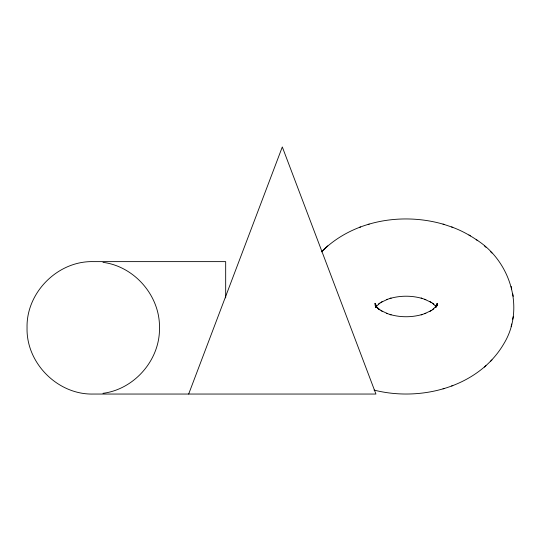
<?xml version="1.0" encoding="UTF-8"?>
<svg xmlns="http://www.w3.org/2000/svg" width="541" height="541" viewBox="0 0 541 541"><rect width="100%" height="100%" fill="white"/><g stroke="black" fill="none" stroke-linecap="round" stroke-linejoin="round"><path stroke-width="0.81" d="M375.711 304.36L375.562 306.476L375.373 303.799M436.851 303.799L436.668 306.476L436.519 304.36M374.041 390.081C420.999 402.01 478.954 387.052 504.205 343.136C525.176 308.127 509.987 260.505 476.161 239.609M375.67 306.321L375.968 304.914L375.691 306.199M436.803 305.462L437.256 303.312L436.533 306.747L436.06 305.381L436.499 306.591M511.15 326.581L511.698 324.005M512.692 319.231L513.247 316.613M375.725 306.591L376.164 305.381L375.67 306.788L374.967 303.312L375.921 306.869M188.674 394.044L282.307 146.956L375.941 394.044L93.262 394.044C57.873 394.964 26.137 363.221 27.05 327.832C26.137 292.451 57.873 260.708 93.262 261.628L225.678 261.628L225.678 297.895M375.643 307.092L376.353 305.692L375.562 307.146L379.904 303.122M375.637 307.166L376.577 305.766L375.623 307.024M321.455 251.876C352.718 220.349 402.328 212.072 444.026 224.427M321.868 251.491L327.792 245.844M490.362 361.462L491.985 359.927M484.438 367.109L485.946 365.682M432.32 309.824L437.081 305.3L435.654 307.187L437.06 305.083L435.877 307.261L436.939 305.158L436.499 306.362L436.262 304.914L436.533 306.199M378.308 304.15L382.602 301.398M429.628 311.555L433.923 308.803M381.168 302.318L387.579 299.288L386.375 299.687L391.069 298.118L390.088 298.443C400.496 295.467 411.728 295.467 422.136 298.443L421.162 298.118L425.848 299.687L424.651 299.288L431.062 302.318M431.062 310.635L424.651 313.665L425.848 313.266L421.162 314.828L422.136 314.51C411.728 317.486 400.496 317.486 390.088 314.51L391.069 314.828L386.375 313.266L387.579 313.665L381.168 310.635M368.205 224.427L369.178 224.102M359.413 227.362L360.617 226.963M443.052 388.851L444.026 388.526M451.613 385.99L452.81 385.591M102.973 393.327C134.567 389.277 160.136 359.718 159.473 327.832C160.136 295.954 134.567 266.395 102.973 262.344M451.613 226.963C460.918 230.277 469.622 235.058 477.764 240.63M443.052 224.102L452.81 227.362M468.959 234.99L470.393 235.91M429.628 301.398L433.923 304.15M378.308 308.803L382.602 311.555M432.32 303.122L436.195 306.605M377.462 307.924L378.971 309.344L375.298 305.854L379.904 309.824M484.438 245.844L485.946 247.271M490.362 251.491L491.985 253.026M376.915 307.389L375.17 305.083L376.353 307.261L375.285 305.158L375.948 306.963M511.15 286.372L511.698 288.948M512.692 293.722L513.247 296.34M375.522 305.929L375.819 307.335"/></g></svg>
